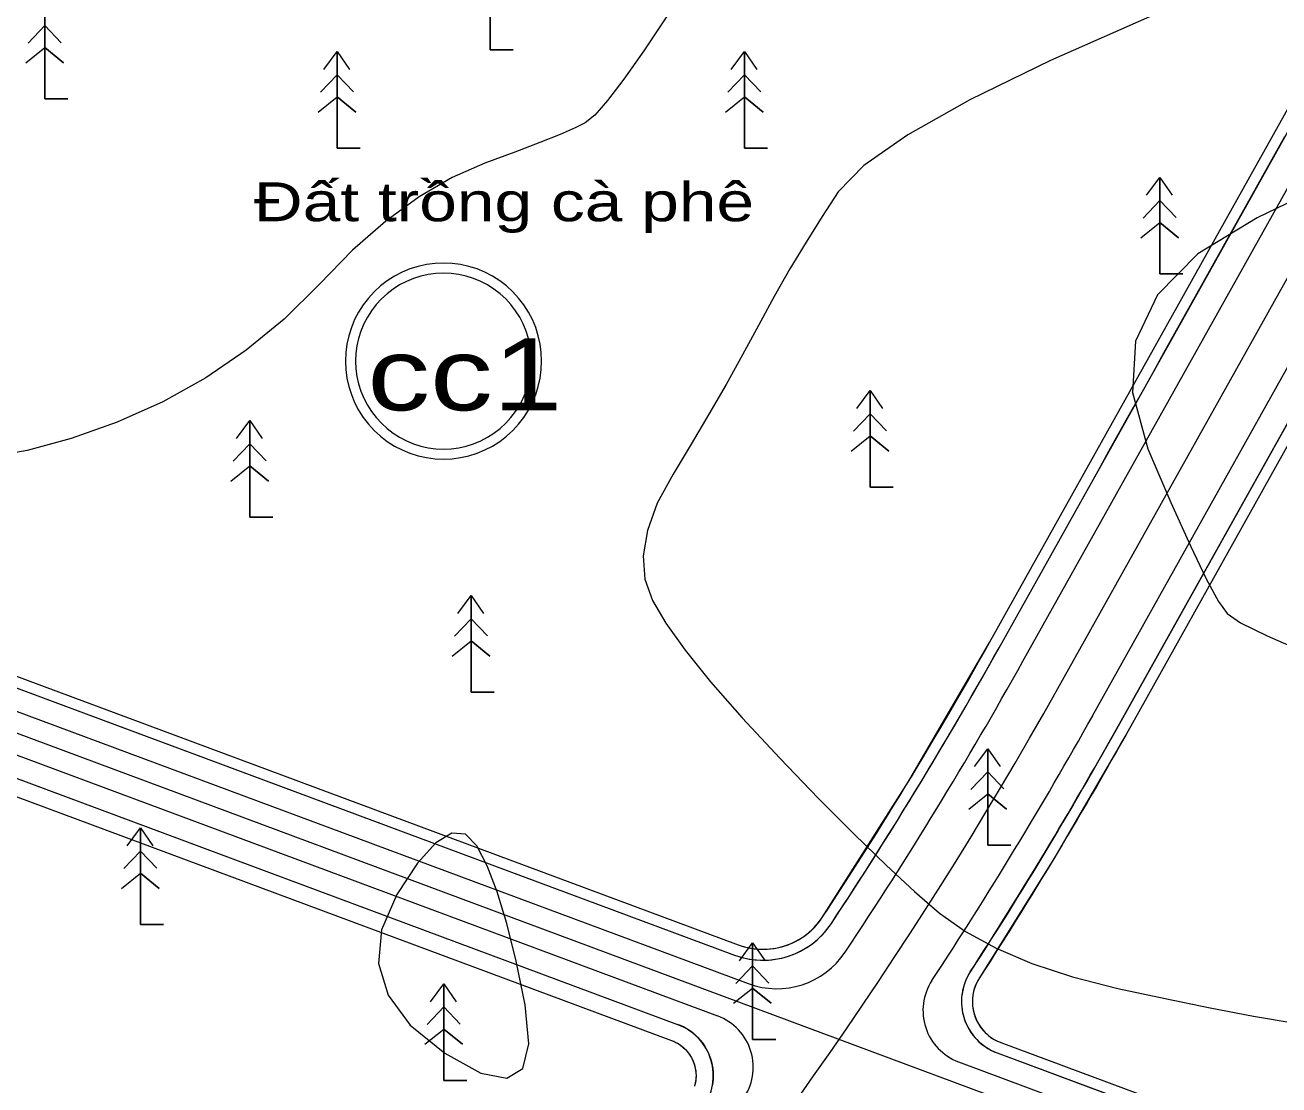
# Model space of a CAD drawing. Header units: metres. Extents: x 533049 to 537618, y 1849954 to 1852676.
# Drawn here: x 535111.4 to 535340.8, y 1851212.6 to 1851406.4 of the extents above; entities that cross this region are included whole.
import ezdxf

# ---------------------------------------------------------------- set-up
doc = ezdxf.new("R2010")
doc.units = ezdxf.units.M
doc.header["$LTSCALE"] = 2
for name, color, linetype, lineweight in [('11', 7, 'Continuous', 13), ('13', 7, 'Continuous', 13), ('50', 7, 'Continuous', 13), ('54', 7, 'Continuous', 13), ('55', 7, 'Continuous', 13), ('57', 7, 'Continuous', 13), ('6', 7, 'Continuous', 13), ('60', 7, 'Continuous', 13)]:
    doc.layers.add(name, color=color, linetype=linetype, lineweight=lineweight)

msp = doc.modelspace()

# ---------------------------------------------------------------- linework, layer by layer
at = {"layer": '11'}
for points in [[(535205.9, 1851344.98), (535205.83, 1851346.54), (535205.62, 1851348.1), (535205.29, 1851349.62), (535204.82, 1851351.12), (535204.22, 1851352.56), (535203.49, 1851353.95), (535202.65, 1851355.27), (535201.7, 1851356.51), (535200.64, 1851357.66), (535199.49, 1851358.72), (535198.25, 1851359.67), (535196.93, 1851360.51), (535195.54, 1851361.24), (535194.09, 1851361.84), (535192.6, 1851362.31), (535191.07, 1851362.65), (535189.52, 1851362.85), (535187.96, 1851362.92), (535186.4, 1851362.85), (535184.84, 1851362.65), (535183.32, 1851362.31), (535181.82, 1851361.84), (535180.38, 1851361.24), (535178.99, 1851360.51), (535177.67, 1851359.67), (535176.43, 1851358.72), (535175.28, 1851357.66), (535174.22, 1851356.51), (535173.27, 1851355.27), (535172.43, 1851353.95), (535171.7, 1851352.56), (535171.1, 1851351.12), (535170.63, 1851349.62), (535170.29, 1851348.1), (535170.09, 1851346.54), (535170.02, 1851344.98), (535170.09, 1851343.42), (535170.29, 1851341.87), (535170.63, 1851340.34), (535171.1, 1851338.85), (535171.7, 1851337.4), (535172.43, 1851336.01), (535173.27, 1851334.69), (535174.22, 1851333.45), (535175.28, 1851332.3), (535176.43, 1851331.24), (535177.67, 1851330.29), (535178.99, 1851329.45), (535180.38, 1851328.72), (535181.82, 1851328.12), (535183.32, 1851327.65), (535184.84, 1851327.32), (535186.4, 1851327.11), (535187.96, 1851327.04), (535189.52, 1851327.11), (535191.07, 1851327.32), (535192.6, 1851327.65), (535194.09, 1851328.12), (535195.54, 1851328.72), (535196.93, 1851329.45), (535198.25, 1851330.29), (535199.49, 1851331.24), (535200.64, 1851332.3), (535201.7, 1851333.45), (535202.65, 1851334.69), (535203.49, 1851336.01), (535204.22, 1851337.4), (535204.82, 1851338.85), (535205.29, 1851340.34), (535205.62, 1851341.87), (535205.83, 1851343.42)], [(535204.04, 1851344.98), (535203.98, 1851346.38), (535203.8, 1851347.77), (535203.49, 1851349.14), (535203.07, 1851350.48), (535202.53, 1851351.78), (535201.89, 1851353.02), (535201.13, 1851354.2), (535200.28, 1851355.32), (535199.33, 1851356.35), (535198.3, 1851357.3), (535197.18, 1851358.15), (535196, 1851358.91), (535194.76, 1851359.55), (535193.46, 1851360.09), (535192.12, 1851360.51), (535190.75, 1851360.82), (535189.36, 1851361), (535187.96, 1851361.06), (535186.56, 1851361), (535185.17, 1851360.82), (535183.8, 1851360.51), (535182.46, 1851360.09), (535181.16, 1851359.55), (535179.92, 1851358.91), (535178.74, 1851358.15), (535177.62, 1851357.3), (535176.59, 1851356.35), (535175.64, 1851355.32), (535174.79, 1851354.2), (535174.03, 1851353.02), (535173.39, 1851351.78), (535172.85, 1851350.48), (535172.43, 1851349.14), (535172.12, 1851347.77), (535171.94, 1851346.38), (535171.88, 1851344.98), (535171.94, 1851343.58), (535172.12, 1851342.19), (535172.43, 1851340.82), (535172.85, 1851339.48), (535173.39, 1851338.18), (535174.03, 1851336.94), (535174.79, 1851335.76), (535175.64, 1851334.64), (535176.59, 1851333.61), (535177.62, 1851332.66), (535178.74, 1851331.81), (535179.92, 1851331.05), (535181.16, 1851330.41), (535182.46, 1851329.87), (535183.8, 1851329.45), (535185.17, 1851329.14), (535186.56, 1851328.96), (535187.96, 1851328.9), (535189.36, 1851328.96), (535190.75, 1851329.14), (535192.12, 1851329.45), (535193.46, 1851329.87), (535194.76, 1851330.41), (535196, 1851331.05), (535197.18, 1851331.81), (535198.3, 1851332.66), (535199.33, 1851333.61), (535200.28, 1851334.64), (535201.13, 1851335.76), (535201.89, 1851336.94), (535202.53, 1851338.18), (535203.07, 1851339.48), (535203.49, 1851340.82), (535203.8, 1851342.19), (535203.98, 1851343.58)]]:
    msp.add_lwpolyline(points, close=True, dxfattribs=at)
at = {"layer": '13'}
msp.add_line((535013.7, 1851312.72), (535471.71, 1851142.28), dxfattribs=at)
msp.add_lwpolyline([(535252.63, 1851209.95), (535255.67, 1851214.22), (535258.68, 1851218.51), (535261.66, 1851222.82), (535264.61, 1851227.15), (535267.53, 1851231.5), (535270.42, 1851235.87), (535273.29, 1851240.25), (535276.12, 1851244.66), (535278.93, 1851249.08), (535281.71, 1851253.52), (535284.46, 1851257.98), (535287.18, 1851262.46), (535289.87, 1851266.95), (535292.53, 1851271.46), (535295.16, 1851275.99), (535297.76, 1851280.54), (535300.33, 1851285.11), (535371.54, 1851412.45)], dxfattribs=at)
at = {"layer": '50'}
for points in [[(535033.92, 1851315.59), (535241.86, 1851238.21), (535242.43, 1851238.02), (535243.01, 1851237.84), (535243.59, 1851237.7), (535244.19, 1851237.59), (535244.78, 1851237.5), (535245.38, 1851237.44), (535245.98, 1851237.4), (535246.58, 1851237.4), (535247.19, 1851237.42), (535247.79, 1851237.47), (535248.38, 1851237.55), (535248.98, 1851237.65), (535249.56, 1851237.79), (535250.14, 1851237.95), (535250.72, 1851238.13), (535251.28, 1851238.35), (535251.83, 1851238.59), (535252.37, 1851238.85), (535252.9, 1851239.14), (535253.41, 1851239.45), (535253.91, 1851239.79), (535254.4, 1851240.15), (535254.86, 1851240.53), (535255.31, 1851240.93), (535255.74, 1851241.36), (535256.15, 1851241.8), (535256.54, 1851242.26), (535256.9, 1851242.74), (535257.24, 1851243.23), (535258.36, 1851244.93), (535259.47, 1851246.63), (535260.58, 1851248.33), (535261.68, 1851250.03), (535262.78, 1851251.74), (535263.88, 1851253.45), (535264.97, 1851255.16), (535266.06, 1851256.87), (535267.14, 1851258.59), (535268.21, 1851260.31), (535269.29, 1851262.03), (535270.36, 1851263.76), (535271.42, 1851265.49), (535272.48, 1851267.22), (535273.54, 1851268.95), (535274.59, 1851270.69), (535275.63, 1851272.43), (535276.68, 1851274.17), (535277.71, 1851275.92), (535278.75, 1851277.66), (535279.78, 1851279.41), (535280.8, 1851281.17), (535281.82, 1851282.92), (535282.83, 1851284.68), (535283.85, 1851286.44), (535284.85, 1851288.2), (535285.85, 1851289.97), (535286.85, 1851291.74), (535287.84, 1851293.51), (535346.14, 1851397.75)], [(535033.92, 1851315.59), (535241.86, 1851238.21), (535242.97, 1851237.86), (535244.11, 1851237.6), (535245.26, 1851237.45), (535246.42, 1851237.4), (535247.59, 1851237.45), (535248.74, 1851237.61), (535249.87, 1851237.87), (535250.98, 1851238.23), (535252.05, 1851238.69), (535253.07, 1851239.24), (535254.04, 1851239.88), (535254.95, 1851240.61), (535255.8, 1851241.41), (535256.56, 1851242.29), (535257.24, 1851243.23), (535273.01, 1851268.09), (535287.84, 1851293.51), (535346.14, 1851397.75)], [(535376.53, 1851390.64), (535312.82, 1851276.7), (535311.94, 1851275.14), (535311.06, 1851273.58), (535310.18, 1851272.02), (535309.29, 1851270.46), (535308.4, 1851268.9), (535307.51, 1851267.35), (535306.61, 1851265.8), (535305.71, 1851264.25), (535304.8, 1851262.7), (535303.9, 1851261.15), (535302.98, 1851259.61), (535302.07, 1851258.07), (535301.15, 1851256.53), (535300.23, 1851254.99), (535299.3, 1851253.46), (535298.37, 1851251.92), (535297.44, 1851250.39), (535296.51, 1851248.86), (535295.57, 1851247.33), (535294.63, 1851245.81), (535293.68, 1851244.29), (535292.73, 1851242.76), (535291.78, 1851241.25), (535290.82, 1851239.73), (535289.86, 1851238.21), (535288.9, 1851236.7), (535287.93, 1851235.19), (535286.96, 1851233.68), (535285.99, 1851232.18), (535285.74, 1851231.75), (535285.51, 1851231.32), (535285.31, 1851230.87), (535285.13, 1851230.4), (535284.99, 1851229.93), (535284.87, 1851229.45), (535284.79, 1851228.97), (535284.73, 1851228.48), (535284.71, 1851227.98), (535284.71, 1851227.49), (535284.75, 1851227), (535284.82, 1851226.51), (535284.91, 1851226.02), (535285.04, 1851225.55), (535285.19, 1851225.08), (535285.38, 1851224.62), (535285.59, 1851224.18), (535285.83, 1851223.74), (535286.09, 1851223.33), (535286.38, 1851222.93), (535286.7, 1851222.55), (535287.03, 1851222.19), (535287.39, 1851221.85), (535287.77, 1851221.53), (535288.17, 1851221.24), (535288.58, 1851220.97), (535289.01, 1851220.73), (535289.46, 1851220.52), (535289.92, 1851220.33)], [(535376.53, 1851390.64), (535312.82, 1851276.7), (535299.77, 1851254.22), (535285.99, 1851232.18), (535285.65, 1851231.59), (535285.35, 1851230.98), (535285.11, 1851230.34), (535284.92, 1851229.68), (535284.79, 1851229.01), (535284.72, 1851228.34), (535284.71, 1851227.65), (535284.75, 1851226.97), (535284.85, 1851226.3), (535285.01, 1851225.64), (535285.23, 1851224.99), (535285.49, 1851224.36), (535285.82, 1851223.76), (535286.19, 1851223.19), (535286.6, 1851222.65), (535287.07, 1851222.15), (535287.57, 1851221.69), (535288.11, 1851221.28), (535288.68, 1851220.91), (535289.29, 1851220.6), (535289.92, 1851220.33), (535460.44, 1851156.88)], [(535289.92, 1851220.33), (535460.44, 1851156.88)]]:
    msp.add_lwpolyline(points, dxfattribs=at)
at = {"layer": '54'}
for p, q in [((535293.95, 1851290.09), (535355.05, 1851399.35)), ((535306.71, 1851280.12), (535371.84, 1851396.59)), ((535027.69, 1851311.51), (535243.71, 1851231.12)), ((535022.9, 1851305.29), (535238.1, 1851225.21)), ((535282.17, 1851216.81), (535460.92, 1851150.29))]:
    msp.add_line(p, q, dxfattribs=at)
for centre, radius, start, end in [((534591.35, 1851682.98), 805, 326.34597, 330.78661), ((534612.83, 1851668.13), 795, 326.70119, 330.7866), ((535248.94, 1851245.18), 15, 249.5885, 326.346), ((535285.67, 1851226.18), 10, 146.7012, 249.5885), ((535234.62, 1851215.83), 10, 324.0127, 69.5885)]:
    msp.add_arc(centre, radius, start, end, dxfattribs=at)
at = {"layer": '55'}
for p, q in [((535289.59, 1851292.53), (535347.88, 1851396.77)), ((535311.07, 1851277.68), (535374.78, 1851391.61)), ((535033.22, 1851313.72), (535241.17, 1851236.34)), ((535024.46, 1851300.44), (535230.78, 1851223.66)), ((535289.22, 1851218.46), (535459.74, 1851155))]:
    msp.add_line(p, q, dxfattribs=at)
for points in [[(535374.78, 1851391.61), (535311.07, 1851277.68), (535310.2, 1851276.12), (535309.32, 1851274.56), (535308.44, 1851273.01), (535307.56, 1851271.45), (535306.67, 1851269.9), (535305.77, 1851268.35), (535304.88, 1851266.8), (535303.98, 1851265.26), (535303.08, 1851263.71), (535302.17, 1851262.17), (535301.26, 1851260.63), (535300.35, 1851259.09), (535299.43, 1851257.56), (535298.51, 1851256.02), (535297.59, 1851254.49), (535296.67, 1851252.96), (535295.74, 1851251.43), (535294.8, 1851249.91), (535293.87, 1851248.38), (535292.93, 1851246.86), (535291.98, 1851245.34), (535291.04, 1851243.82), (535290.08, 1851242.31), (535289.13, 1851240.8), (535288.17, 1851239.29), (535287.21, 1851237.78), (535286.25, 1851236.27), (535285.28, 1851234.77), (535284.31, 1851233.26), (535283.99, 1851232.74), (535283.71, 1851232.19), (535283.46, 1851231.63), (535283.24, 1851231.05), (535283.06, 1851230.46), (535282.91, 1851229.86), (535282.81, 1851229.25), (535282.74, 1851228.64), (535282.71, 1851228.02), (535282.71, 1851227.41), (535282.76, 1851226.79), (535282.84, 1851226.18), (535282.96, 1851225.57), (535283.12, 1851224.98), (535283.31, 1851224.39), (535283.54, 1851223.82), (535283.81, 1851223.26), (535284.11, 1851222.72), (535284.44, 1851222.2), (535284.8, 1851221.7), (535285.19, 1851221.23), (535285.62, 1851220.78), (535286.06, 1851220.35)], [(535033.22, 1851313.72), (535241.17, 1851236.34), (535241.82, 1851236.11), (535242.49, 1851235.91), (535243.16, 1851235.75), (535243.85, 1851235.61), (535244.53, 1851235.51), (535245.22, 1851235.44), (535245.92, 1851235.4), (535246.61, 1851235.4), (535247.31, 1851235.42), (535248, 1851235.48), (535248.69, 1851235.57), (535249.37, 1851235.69), (535250.05, 1851235.85), (535250.72, 1851236.03), (535251.38, 1851236.25), (535252.03, 1851236.49), (535252.67, 1851236.77), (535253.29, 1851237.07), (535253.9, 1851237.41), (535254.49, 1851237.77), (535255.07, 1851238.16), (535255.63, 1851238.57), (535256.17, 1851239.01), (535256.68, 1851239.48), (535257.18, 1851239.97), (535257.65, 1851240.48), (535258.1, 1851241.01), (535258.52, 1851241.56), (535258.91, 1851242.13), (535260.03, 1851243.83), (535261.15, 1851245.53), (535262.26, 1851247.24), (535263.36, 1851248.95), (535264.47, 1851250.66), (535265.56, 1851252.37), (535266.66, 1851254.09), (535267.75, 1851255.81), (535268.83, 1851257.53), (535269.91, 1851259.25), (535270.99, 1851260.98), (535272.06, 1851262.71), (535273.12, 1851264.44), (535274.19, 1851266.18), (535275.25, 1851267.92), (535276.3, 1851269.66), (535277.35, 1851271.4), (535278.39, 1851273.15), (535279.43, 1851274.9), (535280.47, 1851276.65), (535281.5, 1851278.4), (535282.53, 1851280.16), (535283.55, 1851281.92), (535284.57, 1851283.68), (535285.58, 1851285.45), (535286.59, 1851287.21), (535287.59, 1851288.98), (535288.59, 1851290.76), (535289.59, 1851292.53), (535291.6, 1851296.13), (535293.61, 1851299.72), (535295.62, 1851303.32), (535297.64, 1851306.92), (535299.65, 1851310.51), (535301.66, 1851314.11), (535303.67, 1851317.71), (535305.68, 1851321.3), (535307.69, 1851324.9), (535309.7, 1851328.5), (535311.71, 1851332.09), (535313.72, 1851335.69), (535315.74, 1851339.29), (535317.75, 1851342.88), (535319.76, 1851346.48), (535321.77, 1851350.08), (535323.78, 1851353.67), (535325.79, 1851357.27), (535327.8, 1851360.87), (535329.81, 1851364.46), (535331.82, 1851368.06), (535333.84, 1851371.65), (535335.85, 1851375.25), (535337.86, 1851378.85), (535339.87, 1851382.44), (535341.88, 1851386.04)], [(535286.06, 1851220.35), (535286.54, 1851219.96), (535287.03, 1851219.59), (535287.55, 1851219.26), (535288.09, 1851218.96), (535288.65, 1851218.69), (535289.22, 1851218.46)], [(535289.22, 1851218.46), (535459.74, 1851155)]]:
    msp.add_lwpolyline(points, dxfattribs=at)
for centre, radius, start, end in [((534591.35, 1851682.98), 800, 326.55993, 330.78661), ((534612.83, 1851668.13), 800, 327.07209, 330.7866), ((535246.4, 1851250.39), 15, 249.5885, 326.5599), ((535292.71, 1851227.82), 10, 147.0721, 249.5885), ((535227.3, 1851214.29), 10, 323.61, 69.5885)]:
    msp.add_arc(centre, radius, start, end, dxfattribs=at)
at = {"layer": '57'}
for p, q in [((535196.51, 1851419.59), (535196.51, 1851401.92)), ((535115.01, 1851410.59), (535115.01, 1851392.92)), ((535111.95, 1851403.15), (535115.01, 1851406.35)), ((535117.99, 1851403.22), (535115.01, 1851406.35)), ((535111.53, 1851399.53), (535115.01, 1851402.31)), ((535118.42, 1851399.53), (535115.01, 1851402.31)), ((535196.51, 1851401.92), (535200.72, 1851401.92)), ((535168.51, 1851401.59), (535168.51, 1851383.92)), ((535243.01, 1851401.59), (535243.01, 1851383.92)), ((535165.45, 1851394.15), (535168.51, 1851397.35)), ((535171.49, 1851394.22), (535168.51, 1851397.35)), ((535239.95, 1851394.15), (535243.01, 1851397.35)), ((535245.99, 1851394.22), (535243.01, 1851397.35)), ((535115.01, 1851392.92), (535119.22, 1851392.92)), ((535165.03, 1851390.53), (535168.51, 1851393.31)), ((535171.92, 1851390.53), (535168.51, 1851393.31)), ((535239.53, 1851390.53), (535243.01, 1851393.31)), ((535246.42, 1851390.53), (535243.01, 1851393.31)), ((535168.51, 1851383.92), (535172.72, 1851383.92)), ((535243.01, 1851383.92), (535247.22, 1851383.92)), ((535319.01, 1851378.59), (535319.01, 1851360.92)), ((535315.95, 1851371.15), (535319.01, 1851374.35)), ((535321.99, 1851371.22), (535319.01, 1851374.35)), ((535315.53, 1851367.53), (535319.01, 1851370.31)), ((535322.42, 1851367.53), (535319.01, 1851370.31)), ((535319.01, 1851360.92), (535323.22, 1851360.92)), ((535266.01, 1851339.59), (535266.01, 1851321.92)), ((535262.95, 1851332.15), (535266.01, 1851335.35)), ((535268.99, 1851332.22), (535266.01, 1851335.35)), ((535152.51, 1851334.09), (535152.51, 1851316.42)), ((535262.53, 1851328.53), (535266.01, 1851331.31)), ((535269.42, 1851328.53), (535266.01, 1851331.31)), ((535149.45, 1851326.65), (535152.51, 1851329.85)), ((535155.49, 1851326.72), (535152.51, 1851329.85)), ((535149.03, 1851323.03), (535152.51, 1851325.81)), ((535155.92, 1851323.03), (535152.51, 1851325.81)), ((535266.01, 1851321.92), (535270.22, 1851321.92)), ((535152.51, 1851316.42), (535156.72, 1851316.42)), ((535193.01, 1851302.09), (535193.01, 1851284.42)), ((535189.95, 1851294.65), (535193.01, 1851297.85)), ((535195.99, 1851294.72), (535193.01, 1851297.85)), ((535189.53, 1851291.03), (535193.01, 1851293.81)), ((535196.42, 1851291.03), (535193.01, 1851293.81)), ((535193.01, 1851284.42), (535197.22, 1851284.42)), ((535287.51, 1851274.09), (535287.51, 1851256.42)), ((535284.45, 1851266.65), (535287.51, 1851269.85)), ((535290.49, 1851266.72), (535287.51, 1851269.85)), ((535284.03, 1851263.03), (535287.51, 1851265.81)), ((535290.92, 1851263.03), (535287.51, 1851265.81)), ((535132.51, 1851259.59), (535132.51, 1851241.92)), ((535129.45, 1851252.15), (535132.51, 1851255.35)), ((535135.49, 1851252.22), (535132.51, 1851255.35)), ((535287.51, 1851256.42), (535291.72, 1851256.42)), ((535129.03, 1851248.53), (535132.51, 1851251.31)), ((535135.92, 1851248.53), (535132.51, 1851251.31)), ((535132.51, 1851241.92), (535136.72, 1851241.92)), ((535244.51, 1851238.59), (535244.51, 1851220.92)), ((535241.45, 1851231.15), (535244.51, 1851234.35)), ((535247.49, 1851231.22), (535244.51, 1851234.35)), ((535188.01, 1851231.09), (535188.01, 1851213.42)), ((535241.03, 1851227.53), (535244.51, 1851230.31)), ((535247.92, 1851227.53), (535244.51, 1851230.31)), ((535184.95, 1851223.65), (535188.01, 1851226.85)), ((535190.99, 1851223.72), (535188.01, 1851226.85)), ((535184.53, 1851220.03), (535188.01, 1851222.81)), ((535191.42, 1851220.03), (535188.01, 1851222.81)), ((535244.51, 1851220.92), (535248.72, 1851220.92)), ((535188.01, 1851213.42), (535192.22, 1851213.42))]:
    msp.add_line(p, q, dxfattribs=at)
for points in [[(535200.72, 1851401.92), (535196.51, 1851401.92), (535196.51, 1851419.59)], [(535119.22, 1851392.92), (535115.01, 1851392.92), (535115.01, 1851410.59)], [(535228.88, 1851408.14), (535224.6, 1851401.72), (535220.96, 1851396.55), (535217.96, 1851392.64), (535215.61, 1851389.97), (535213.89, 1851388.56), (535212.04, 1851387.64), (535209.27, 1851386.44), (535205.59, 1851384.96), (535201, 1851383.2), (535195.49, 1851381.17), (535189.51, 1851378.54), (535183.49, 1851375.02), (535177.43, 1851370.58), (535171.32, 1851365.25), (535165.18, 1851359.01), (535158.78, 1851352.65), (535151.88, 1851346.95), (535144.49, 1851341.91), (535136.61, 1851337.54), (535128.24, 1851333.82), (535119.82, 1851330.84), (535111.8, 1851328.65), (535104.19, 1851327.27)], [(535111.95, 1851403.15), (535115.01, 1851406.35), (535117.99, 1851403.22)], [(535317.11, 1851407.96), (535299.01, 1851399.96), (535284.26, 1851392.76), (535272.88, 1851386.36), (535264.85, 1851380.76), (535260.18, 1851375.95), (535257.21, 1851371.45), (535254.27, 1851366.76), (535251.34, 1851361.87), (535248.45, 1851356.78), (535245.58, 1851351.5), (535242.67, 1851346.11), (535239.65, 1851340.7), (535236.52, 1851335.26), (535233.28, 1851329.79), (535229.94, 1851324.3), (535227.07, 1851318.98), (535225.26, 1851314), (535224.5, 1851309.38), (535224.81, 1851305.11), (535226.17, 1851301.2), (535228.61, 1851297.05), (535232.16, 1851292.09), (535236.82, 1851286.32), (535242.59, 1851279.73), (535249.47, 1851272.33), (535256.58, 1851264.95), (535263.06, 1851258.43), (535268.91, 1851252.76), (535274.13, 1851247.95), (535278.71, 1851244), (535283.43, 1851240.63), (535289.05, 1851237.57), (535295.58, 1851234.82), (535303, 1851232.38), (535311.33, 1851230.25)], [(535111.53, 1851399.53), (535115.01, 1851402.31), (535118.42, 1851399.53)], [(535166.09, 1851398.3), (535168.51, 1851401.59), (535170.78, 1851398.3)], [(535166.09, 1851398.3), (535168.51, 1851401.59), (535170.78, 1851398.3)], [(535172.72, 1851383.92), (535168.51, 1851383.92), (535168.51, 1851401.59)], [(535240.59, 1851398.3), (535243.01, 1851401.59), (535245.28, 1851398.3)], [(535240.59, 1851398.3), (535243.01, 1851401.59), (535245.28, 1851398.3)], [(535247.22, 1851383.92), (535243.01, 1851383.92), (535243.01, 1851401.59)], [(535165.45, 1851394.15), (535168.51, 1851397.35), (535171.49, 1851394.22)], [(535239.95, 1851394.15), (535243.01, 1851397.35), (535245.99, 1851394.22)], [(535165.03, 1851390.53), (535168.51, 1851393.31), (535171.92, 1851390.53)], [(535239.53, 1851390.53), (535243.01, 1851393.31), (535246.42, 1851390.53)], [(535349.28, 1851377.21), (535336.81, 1851371.16), (535325.98, 1851364.59), (535318.57, 1851357.08), (535314.57, 1851348.64), (535313.99, 1851339.26), (535316.82, 1851328.95), (535321.03, 1851319.12), (535324.58, 1851311.19), (535327.48, 1851305.15), (535329.72, 1851301.02), (535331.3, 1851298.79), (535333.76, 1851297.13), (535338.63, 1851294.71), (535345.91, 1851291.53)], [(535316.59, 1851375.3), (535319.01, 1851378.59), (535321.28, 1851375.3)], [(535316.59, 1851375.3), (535319.01, 1851378.59), (535321.28, 1851375.3)], [(535323.22, 1851360.92), (535319.01, 1851360.92), (535319.01, 1851378.59)], [(535315.95, 1851371.15), (535319.01, 1851374.35), (535321.99, 1851371.22)], [(535315.53, 1851367.53), (535319.01, 1851370.31), (535322.42, 1851367.53)], [(535263.59, 1851336.3), (535266.01, 1851339.59), (535268.28, 1851336.3)], [(535263.59, 1851336.3), (535266.01, 1851339.59), (535268.28, 1851336.3)], [(535270.22, 1851321.92), (535266.01, 1851321.92), (535266.01, 1851339.59)], [(535262.95, 1851332.15), (535266.01, 1851335.35), (535268.99, 1851332.22)], [(535150.09, 1851330.8), (535152.51, 1851334.09), (535154.78, 1851330.8)], [(535150.09, 1851330.8), (535152.51, 1851334.09), (535154.78, 1851330.8)], [(535156.72, 1851316.42), (535152.51, 1851316.42), (535152.51, 1851334.09)], [(535262.53, 1851328.53), (535266.01, 1851331.31), (535269.42, 1851328.53)], [(535149.45, 1851326.65), (535152.51, 1851329.85), (535155.49, 1851326.72)], [(535149.03, 1851323.03), (535152.51, 1851325.81), (535155.92, 1851323.03)], [(535190.59, 1851298.8), (535193.01, 1851302.09), (535195.28, 1851298.8)], [(535190.59, 1851298.8), (535193.01, 1851302.09), (535195.28, 1851298.8)], [(535197.22, 1851284.42), (535193.01, 1851284.42), (535193.01, 1851302.09)], [(535189.95, 1851294.65), (535193.01, 1851297.85), (535195.99, 1851294.72)], [(535189.53, 1851291.03), (535193.01, 1851293.81), (535196.42, 1851291.03)], [(535285.09, 1851270.8), (535287.51, 1851274.09), (535289.78, 1851270.8)], [(535285.09, 1851270.8), (535287.51, 1851274.09), (535289.78, 1851270.8)], [(535291.72, 1851256.42), (535287.51, 1851256.42), (535287.51, 1851274.09)], [(535284.45, 1851266.65), (535287.51, 1851269.85), (535290.49, 1851266.72)], [(535284.03, 1851263.03), (535287.51, 1851265.81), (535290.92, 1851263.03)], [(535130.09, 1851256.3), (535132.51, 1851259.59), (535134.78, 1851256.3)], [(535130.09, 1851256.3), (535132.51, 1851259.59), (535134.78, 1851256.3)], [(535136.72, 1851241.92), (535132.51, 1851241.92), (535132.51, 1851259.59)], [(535129.45, 1851252.15), (535132.51, 1851255.35), (535135.49, 1851252.22)], [(535129.03, 1851248.53), (535132.51, 1851251.31), (535135.92, 1851248.53)], [(535242.09, 1851235.3), (535244.51, 1851238.59), (535246.78, 1851235.3)], [(535242.09, 1851235.3), (535244.51, 1851238.59), (535246.78, 1851235.3)], [(535248.72, 1851220.92), (535244.51, 1851220.92), (535244.51, 1851238.59)], [(535241.45, 1851231.15), (535244.51, 1851234.35), (535247.49, 1851231.22)], [(535185.59, 1851227.8), (535188.01, 1851231.09), (535190.28, 1851227.8)], [(535185.59, 1851227.8), (535188.01, 1851231.09), (535190.28, 1851227.8)], [(535192.22, 1851213.42), (535188.01, 1851213.42), (535188.01, 1851231.09)], [(535241.03, 1851227.53), (535244.51, 1851230.31), (535247.92, 1851227.53)], [(535311.33, 1851230.25), (535319.95, 1851228.37), (535328.22, 1851226.67), (535336.16, 1851225.17), (535343.76, 1851223.86)], [(535184.95, 1851223.65), (535188.01, 1851226.85), (535190.99, 1851223.72)], [(535184.53, 1851220.03), (535188.01, 1851222.81), (535191.42, 1851220.03)]]:
    msp.add_lwpolyline(points, dxfattribs=at)
msp.add_lwpolyline([(535194.8, 1851214.75), (535199.55, 1851213.83), (535202.48, 1851215.61), (535203.59, 1851220.08), (535202.88, 1851227.24), (535201.23, 1851235.22), (535199.52, 1851242.11), (535197.76, 1851247.93), (535195.94, 1851252.66), (535194.07, 1851256.31), (535191.97, 1851258.44), (535189.45, 1851258.62), (535186.52, 1851256.85), (535183.17, 1851253.12), (535179.41, 1851247.44), (535176.59, 1851240.95), (535176.06, 1851234.8), (535177.82, 1851228.98), (535181.88, 1851223.51), (535188.22, 1851218.37)], close=True, dxfattribs=at)
at = {"layer": '6'}
for points in [[(535023.37, 1851297.5), (535229.68, 1851220.72), (535230.09, 1851220.56), (535230.48, 1851220.36), (535230.86, 1851220.15), (535231.23, 1851219.91), (535231.58, 1851219.65), (535231.91, 1851219.36), (535232.23, 1851219.06), (535232.52, 1851218.73), (535232.79, 1851218.39), (535233.04, 1851218.03), (535233.27, 1851217.66), (535233.47, 1851217.27), (535233.65, 1851216.87), (535233.8, 1851216.46), (535233.93, 1851216.04), (535234.02, 1851215.61), (535234.09, 1851215.18), (535234.14, 1851214.75), (535234.15, 1851214.31), (535234.14, 1851213.87), (535234.1, 1851213.44), (535234.03, 1851213.01), (535233.93, 1851212.58)], [(535023.37, 1851297.5), (535229.68, 1851220.72), (535230.24, 1851220.49), (535230.77, 1851220.2), (535231.28, 1851219.87), (535231.76, 1851219.5), (535232.2, 1851219.09), (535232.6, 1851218.64), (535232.96, 1851218.15), (535233.28, 1851217.64), (535233.55, 1851217.1), (535233.77, 1851216.54), (535233.95, 1851215.96), (535234.07, 1851215.37), (535234.14, 1851214.77), (535234.15, 1851214.16), (535234.11, 1851213.56), (535234.02, 1851212.96), (535233.88, 1851212.38)]]:
    msp.add_lwpolyline(points, dxfattribs=at)
at = {"layer": '60'}
msp.add_lwpolyline([(535024.46, 1851300.44), (535230.78, 1851223.66), (535231.37, 1851223.42), (535231.94, 1851223.14), (535232.5, 1851222.83), (535233.03, 1851222.48), (535233.54, 1851222.1), (535234.03, 1851221.68), (535234.48, 1851221.24), (535234.91, 1851220.77), (535235.31, 1851220.27), (535235.67, 1851219.74), (535236.01, 1851219.2), (535236.3, 1851218.63), (535236.56, 1851218.05), (535236.78, 1851217.45), (535236.96, 1851216.84), (535237.1, 1851216.22), (535237.21, 1851215.59), (535237.27, 1851214.96), (535237.29, 1851214.32), (535237.27, 1851213.68), (535237.21, 1851213.05), (535237.11, 1851212.42)], dxfattribs=at)

# ---------------------------------------------------------------- texts
at = {"layer": '11', "width": 1.3}
msp.add_text('cc1', height=13.2, dxfattribs=at).set_placement((535174.02, 1851335.97))
at = {"layer": '57', "width": 1.3}
msp.add_text('Đất trồng cà phê', height=7.122, dxfattribs=at).set_placement((535153.24, 1851370.56))

doc.saveas('drawing.dxf')
